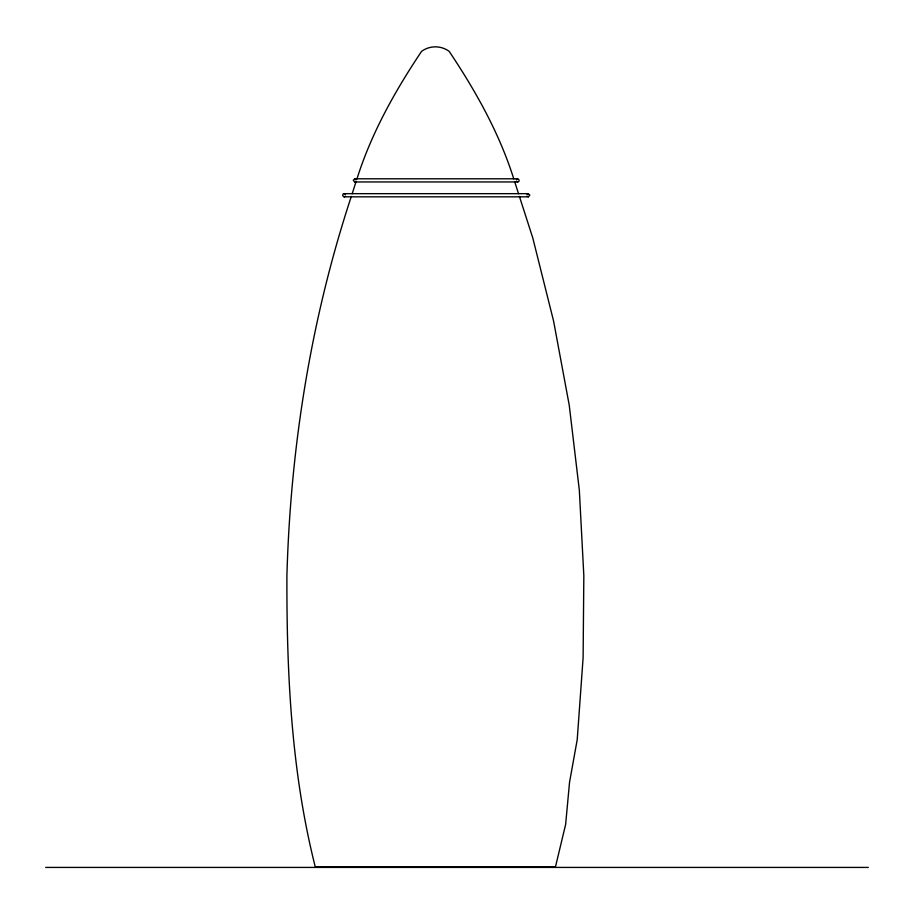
<?xml version="1.0" encoding="UTF-8"?>
<svg xmlns="http://www.w3.org/2000/svg" width="914" height="914" viewBox="0 0 914 914"><rect width="100%" height="100%" fill="white"/><g stroke="black" fill="none" stroke-linecap="round" stroke-linejoin="round"><path stroke-width="1.37" d="M351.33 196.396C310.931 318.655 290.503 447.117 286.905 575.717C286.63 673.195 291.269 771.873 315.227 866.723L555.506 866.723L565.629 824.474L569.548 782.235L577.225 739.62L583.109 657.772L583.829 575.717L579.339 490.235L569.239 405.222L553.587 321.077L532.793 237.983L519.403 196.396M352.187 193.711L356.072 181.635M356.94 178.95C371.255 133.375 395.054 90.943 421.56 51.367C429.683 45.346 441.051 45.346 449.174 51.367C475.668 90.943 499.478 133.375 513.794 178.95M516.319 179.692C517.861 176.825 520.911 181.463 517.792 181.955L354.655 181.955L353.284 180.241L354.906 178.79L517.553 178.79M356.014 181.28L354.655 181.955M345.515 196.156C343.436 198.738 341.002 193.619 344.327 193.665L528.132 193.665L529.857 195.116L528.395 196.83L344.064 196.83M527.035 194.225L528.132 193.665M45.7 867.42L868.3 867.42M528.395 196.83L526.944 196.156M517.792 181.955L516.433 181.28M344.327 193.665L345.412 194.225M354.906 178.79L356.14 179.692M514.651 181.635L518.535 193.711"/></g></svg>
